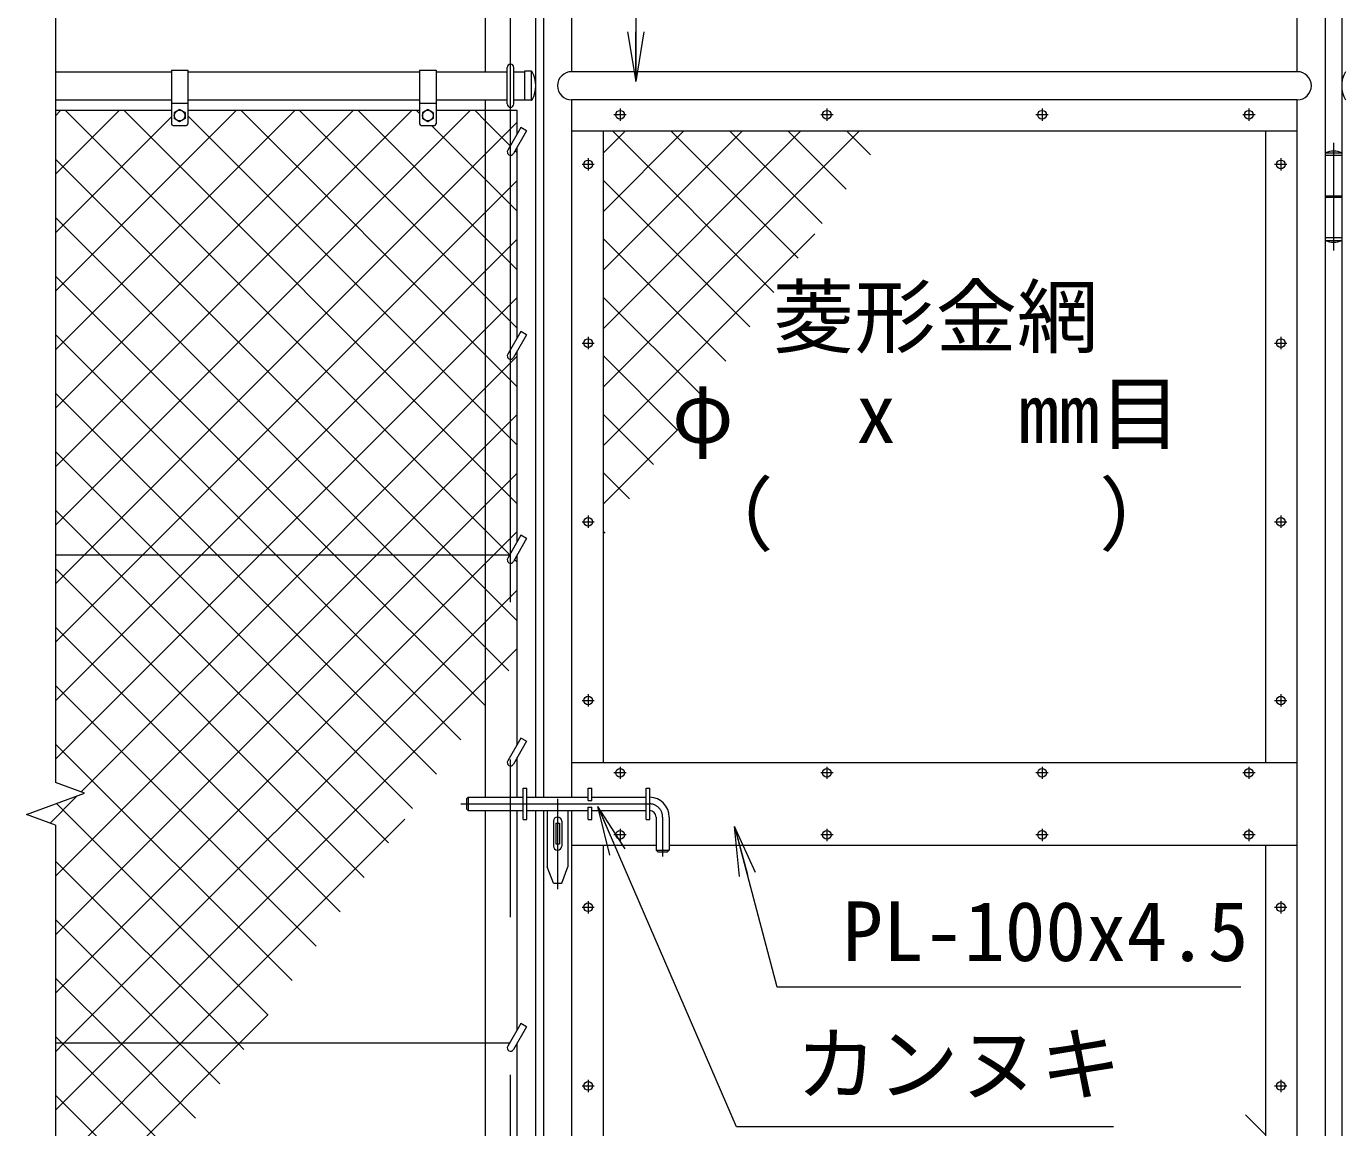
# Model space of a CAD drawing. Units: millimetres, scale not verified. Extents: x -6300 to 6300, y -4455 to 4455.
# Drawn here: x -5077 to -3485, y -525 to 806 of the extents above; entities that cross this region are included whole.
import ezdxf
from ezdxf.enums import TextEntityAlignment as Align

# ---------------------------------------------------------------- set-up
doc = ezdxf.new("R2010")
doc.units = ezdxf.units.MM
doc.header["$LTSCALE"] = 30
doc.linetypes.add('USER1', pattern=[50.8, 31.75, -6.35, 6.35, -6.35])
for name, color, linetype, lineweight in [('0-0_D-STR1', 1, 'Continuous', 18), ('0-1_D-STR3', 3, 'Continuous', 13), ('0-2_D-BMK', 2, 'USER1', 13), ('0-5_D-DCR-HCH', 7, 'Continuous', 9), ('0-6_D-STR-DIM', 7, 'Continuous', 9), ('0-7_0', 7, 'Continuous', 9), ('0-8_D-STR-TXT', 7, 'Continuous', 9)]:
    doc.layers.add(name, color=color, linetype=linetype, lineweight=lineweight)
doc.styles.add('ＭＳ ゴシック', font='')
doc.styles.get('ＭＳ ゴシック').set_extended_font_data('MS Gothic')

# ---------------------------------------------------------------- blocks, each defined once
blk = doc.blocks.new('_Open')
at = {"layer": '0-7_0'}
blk.add_line((-30, 5), (0, 0), dxfattribs=at)
blk.add_lwpolyline([(-30, -5), (0, 0), (-30, 0)], dxfattribs=at)

msp = doc.modelspace()

# ---------------------------------------------------------------- linework, layer by layer
at = {"layer": '0-0_D-STR1'}
for p, q in [((-4452.49, 1212.95), (-4452.49, -126.05)), ((-4418.49, 1212.95), (-4418.49, 750.95)), ((-3541.49, 750.95), (-3541.49, 1212.95)), ((-3507.49, -1019.05), (-3507.49, 1212.95)), ((-4522.49, 750.95), (-4522.49, 1207.39)), ((-4461.99, 1207.39), (-4461.99, -126.05)), ((-3487.49, 1207.39), (-3487.49, -1399.05)), ((-5042.24, 750.95), (-4902.24, 750.95)), ((-4882.24, 750.95), (-4602.24, 750.95)), ((-4582.24, 750.95), (-4496.24, 750.95)), ((-4488.24, 750.95), (-4475.24, 750.95)), ((-4466.91, 751.45), (-4475.24, 751.45)), ((-4475.24, 751.45), (-4475.24, 716.45)), ((-4467.24, 751.45), (-4467.24, 716.45)), ((-3541.49, 750.95), (-4418.49, 750.95)), ((-5042.24, 716.95), (-4902.24, 716.95)), ((-4882.24, 716.95), (-4602.24, 716.95)), ((-4582.24, 716.95), (-4496.24, 716.95)), ((-4522.49, -126.05), (-4522.49, 716.95)), ((-4488.24, 716.95), (-4475.24, 716.95)), ((-4466.91, 716.45), (-4475.24, 716.45)), ((-3541.49, 716.95), (-4418.49, 716.95)), ((-4418.49, 716.95), (-4418.49, -126.05)), ((-3541.49, -985.05), (-3541.49, 716.95)), ((-3541.49, 678.95), (-4418.49, 678.95)), ((-4380.49, 678.95), (-4380.49, -84.05)), ((-3579.49, -84.05), (-3579.49, 678.95)), ((-4418.49, -84.05), (-3541.49, -84.05)), ((-4522.49, -985.05), (-4522.49, -142.05)), ((-4452.49, -142.05), (-4452.49, -1019.05)), ((-4418.49, -142.05), (-4418.49, -985.05)), ((-4418.49, -184.05), (-4316.49, -184.05)), ((-4380.49, -184.05), (-4380.49, -947.05)), ((-4300.49, -184.05), (-3541.49, -184.05)), ((-3579.49, -947.05), (-3579.49, -184.05))]:
    msp.add_line(p, q, dxfattribs=at)
msp.add_lwpolyline([(-4461.99, -142.05), (-4461.99, -1399.05), (-4522.49, -1399.05), (-4522.49, -1019.05)], dxfattribs=at)
for centre, radius, start, end in [((-4466.91, 750.45), 1, 32.29827, 90), ((-4497.47, 733.95), 35.72, 331.52136, 28.47864), ((-4418.49, 733.95), 17, 90, 270), ((-3541.49, 733.95), 17, 270, 90), ((-3452.02, 733.95), 35.72, 151.52136, 208.47864), ((-4466.91, 717.45), 1, 270, 327.70173)]:
    msp.add_arc(centre, radius, start, end, dxfattribs=at)
at = {"layer": '0-1_D-STR3'}
for p, q in [((-4902.24, 752.95), (-4902.24, 687.95)), ((-4902.24, 752.95), (-4882.24, 752.95)), ((-4882.24, 752.95), (-4882.24, 687.95)), ((-4602.24, 752.95), (-4602.24, 687.95)), ((-4602.24, 752.95), (-4582.24, 752.95)), ((-4582.24, 752.95), (-4582.24, 687.95)), ((-4496.24, 711.95), (-4496.24, 755.95)), ((-4488.24, 711.95), (-4488.24, 755.95)), ((-4902.24, 703.95), (-5042.24, 703.95)), ((-4902.24, 712.95), (-4882.24, 712.95)), ((-4892.24, 705.45), (-4898.74, 701.69)), ((-4898.74, 701.69), (-4898.74, 694.21)), ((-4885.74, 701.69), (-4892.24, 705.45)), ((-4885.74, 701.69), (-4885.74, 694.21)), ((-4602.24, 703.95), (-4882.24, 703.95)), ((-4602.24, 712.95), (-4582.24, 712.95)), ((-4592.24, 705.45), (-4598.74, 701.69)), ((-4598.74, 701.69), (-4598.74, 694.21)), ((-4585.74, 701.69), (-4592.24, 705.45)), ((-4585.74, 701.69), (-4585.74, 694.21)), ((-4484.24, 703.95), (-4582.24, 703.95)), ((-4484.24, 675.81), (-4484.24, 703.95)), ((-4900.24, 685.95), (-4884.24, 685.95)), ((-4600.24, 685.95), (-4584.24, 685.95)), ((-4479.78, 683.54), (-4495.71, 655.95)), ((-4472.85, 679.54), (-4488.78, 651.95)), ((-4472.85, 679.54), (-4479.78, 683.54)), ((-4484.24, 429.31), (-4484.24, 659.81)), ((-3507.49, 652.95), (-3487.49, 652.95)), ((-3507.49, 546.95), (-3507.49, 652.95)), ((-3487.49, 652.95), (-3487.49, 546.95)), ((-3507.49, 649.95), (-3487.49, 649.95)), ((-3507.49, 600.95), (-3487.49, 600.95)), ((-3487.49, 598.95), (-3507.49, 598.95)), ((-3487.49, 549.95), (-3507.49, 549.95)), ((-3507.49, 546.95), (-3487.49, 546.95)), ((-4479.78, 437.04), (-4495.71, 409.45)), ((-4472.85, 433.04), (-4488.78, 405.45)), ((-4472.85, 433.04), (-4479.78, 437.04)), ((-4484.24, 182.81), (-4484.24, 413.31)), ((-4479.78, 190.54), (-4495.71, 162.95)), ((-4472.85, 186.54), (-4488.78, 158.95)), ((-4472.85, 186.54), (-4479.78, 190.54)), ((-5042.24, 166.95), (-4493.4, 166.95)), ((-4484.24, -62.19), (-4484.24, 166.81)), ((-4479.78, -54.46), (-4495.71, -82.05)), ((-4472.85, -58.46), (-4488.78, -86.05)), ((-4472.85, -58.46), (-4479.78, -54.46)), ((-4484.24, -126.05), (-4484.24, -78.19)), ((-4543.49, -126.05), (-4477.24, -126.05)), ((-4477.24, -153.05), (-4477.24, -115.05)), ((-4477.24, -115.05), (-4472.74, -115.05)), ((-4472.74, -153.05), (-4472.74, -115.05)), ((-4472.74, -126.05), (-4398.49, -126.05)), ((-4398.49, -130.05), (-4398.49, -115.05)), ((-4398.49, -115.05), (-4393.99, -115.05)), ((-4393.99, -130.05), (-4393.99, -115.05)), ((-4393.99, -126.05), (-4328.49, -126.05)), ((-4328.49, -153.05), (-4328.49, -115.05)), ((-4328.49, -115.05), (-4323.99, -115.05)), ((-4323.99, -153.05), (-4323.99, -115.05)), ((-4545.49, -128.05), (-4545.49, -140.05)), ((-4543.49, -142.05), (-4545.49, -140.05)), ((-4543.49, -142.05), (-4477.24, -142.05)), ((-4484.24, -407.19), (-4484.24, -142.05)), ((-4472.74, -142.05), (-4398.49, -142.05)), ((-4447.99, -142.05), (-4447.99, -210.05)), ((-4422.99, -142.05), (-4422.99, -210.05)), ((-4398.49, -130.05), (-4393.99, -130.05)), ((-4398.49, -153.05), (-4398.49, -138.05)), ((-4398.49, -138.05), (-4393.99, -138.05)), ((-4393.99, -153.05), (-4393.99, -138.05)), ((-4393.99, -142.05), (-4328.49, -142.05)), ((-4477.24, -153.05), (-4472.74, -153.05)), ((-4440.49, -155.05), (-4440.49, -185.05)), ((-4437.74, -157.55), (-4437.74, -182.55)), ((-4437.74, -157.55), (-4433.24, -157.55)), ((-4433.24, -157.55), (-4433.24, -182.55)), ((-4430.49, -155.05), (-4430.49, -185.05)), ((-4398.49, -153.05), (-4393.99, -153.05)), ((-4328.49, -153.05), (-4323.99, -153.05)), ((-4316.49, -150.05), (-4316.49, -190.05)), ((-4300.49, -150.05), (-4300.49, -190.05)), ((-4437.74, -182.55), (-4433.24, -182.55)), ((-4316.49, -190.05), (-4314.49, -192.05)), ((-4316.49, -190.05), (-4300.49, -190.05)), ((-4302.49, -192.05), (-4300.49, -190.05)), ((-4314.49, -192.05), (-4302.49, -192.05)), ((-4440.49, -230.05), (-4447.99, -210.05)), ((-4430.49, -230.05), (-4422.99, -210.05)), ((-4440.49, -230.05), (-4430.49, -230.05)), ((-4479.78, -399.46), (-4495.71, -427.05)), ((-4472.85, -403.46), (-4488.78, -431.05)), ((-4472.85, -403.46), (-4479.78, -399.46)), ((-5042.24, -423.05), (-4493.4, -423.05)), ((-4484.24, -653.69), (-4484.24, -423.19))]:
    msp.add_line(p, q, dxfattribs=at)
for points in [[(-4885.74, 694.21), (-4892.24, 690.45), (-4898.74, 694.21)], [(-4585.74, 694.21), (-4592.24, 690.45), (-4598.74, 694.21)], [(-4545.49, -128.05), (-4543.49, -126.05), (-4543.49, -142.05)]]:
    msp.add_lwpolyline(points, dxfattribs=at)
for centre, radius in [((-4892.24, 697.95), 6.49), ((-4592.24, 697.95), 6.49), ((-4359.99, 698.95), 5.25), ((-4109.99, 698.95), 5.25), ((-3849.99, 698.95), 5.25), ((-3599.99, 698.95), 5.25), ((-4398.49, 638.95), 5.25), ((-3561.49, 638.95), 5.25), ((-4398.49, 422.95), 5.25), ((-3561.49, 422.95), 5.25), ((-4398.49, 206.95), 5.25), ((-3561.49, 206.95), 5.25), ((-4398.49, -9.05), 5.25), ((-3561.49, -9.05), 5.25), ((-4359.99, -96.55), 5.25), ((-4109.99, -96.55), 5.25), ((-3849.99, -96.55), 5.25), ((-3599.99, -96.55), 5.25), ((-4359.99, -171.55), 5.25), ((-4109.99, -171.55), 5.25), ((-3849.99, -171.55), 5.25), ((-3599.99, -171.55), 5.25), ((-4398.49, -259.05), 5.25), ((-3561.49, -259.05), 5.25), ((-4398.49, -475.05), 5.25), ((-3561.49, -475.05), 5.25)]:
    msp.add_circle(centre, radius, dxfattribs=at)
for centre, radius, start, end in [((-4492.24, 755.95), 4, 0, 180), ((-4492.24, 711.95), 4, 180, 0), ((-4900.24, 687.95), 2, 180, 270), ((-4884.24, 687.95), 2, 270, 0), ((-4600.24, 687.95), 2, 180, 270), ((-4584.24, 687.95), 2, 270, 0), ((-4492.24, 653.95), 4, 150, 330), ((-3497.49, 628.95), 26, 67.38014, 112.61986), ((-3497.49, 570.95), 26, 247.38014, 292.61986), ((-4492.24, 407.45), 4, 150, 330), ((-4492.24, 160.95), 4, 150, 330), ((-4492.24, -84.05), 4, 150, 330), ((-4324.49, -150.05), 24, 0, 88.80625), ((-4324.49, -150.05), 8, 0, 86.41668), ((-4435.49, -155.05), 5, 0, 180), ((-4435.49, -185.05), 5, 180, 0), ((-4492.24, -429.05), 4, 150, 330)]:
    msp.add_arc(centre, radius, start, end, dxfattribs=at)
at = {"layer": '0-2_D-BMK'}
for p, q in [((-4492.24, -1414.05), (-4492.24, 1252.95)), ((-4359.99, 706.39), (-4359.99, 691.51)), ((-4109.99, 706.39), (-4109.99, 691.51)), ((-3849.99, 706.39), (-3849.99, 691.51)), ((-3599.99, 706.39), (-3599.99, 691.51)), ((-4352.55, 698.95), (-4367.43, 698.95)), ((-4102.55, 698.95), (-4117.43, 698.95)), ((-3842.55, 698.95), (-3857.43, 698.95)), ((-3592.55, 698.95), (-3607.43, 698.95)), ((-3497.49, 534.95), (-3497.49, 664.95)), ((-4391.05, 638.95), (-4405.93, 638.95)), ((-4398.49, 646.39), (-4398.49, 631.51)), ((-3554.05, 638.95), (-3568.93, 638.95)), ((-3561.49, 646.39), (-3561.49, 631.51)), ((-4398.49, 430.39), (-4398.49, 415.51)), ((-3561.49, 430.39), (-3561.49, 415.51)), ((-4405.93, 422.95), (-4391.05, 422.95)), ((-3568.93, 422.95), (-3554.05, 422.95)), ((-4398.49, 214.39), (-4398.49, 199.51)), ((-3561.49, 214.39), (-3561.49, 199.51)), ((-4405.93, 206.95), (-4391.05, 206.95)), ((-3568.93, 206.95), (-3554.05, 206.95)), ((-4405.93, -9.05), (-4391.05, -9.05)), ((-4398.49, -1.61), (-4398.49, -16.49)), ((-3568.93, -9.05), (-3554.05, -9.05)), ((-3561.49, -1.61), (-3561.49, -16.49)), ((-4359.99, -89.11), (-4359.99, -103.99)), ((-4109.99, -89.11), (-4109.99, -103.99)), ((-3849.99, -89.11), (-3849.99, -103.99)), ((-3599.99, -89.11), (-3599.99, -103.99)), ((-4352.55, -96.55), (-4367.43, -96.55)), ((-4102.55, -96.55), (-4117.43, -96.55)), ((-3842.55, -96.55), (-3857.43, -96.55)), ((-3592.55, -96.55), (-3607.43, -96.55)), ((-4552.36, -134.05), (-4324.49, -134.05)), ((-4435.49, -128.05), (-4435.49, -237.05)), ((-4308.49, -150.05), (-4308.49, -197.87)), ((-4352.55, -171.55), (-4367.43, -171.55)), ((-4359.99, -164.11), (-4359.99, -178.99)), ((-4102.55, -171.55), (-4117.43, -171.55)), ((-4109.99, -164.11), (-4109.99, -178.99)), ((-3842.55, -171.55), (-3857.43, -171.55)), ((-3849.99, -164.11), (-3849.99, -178.99)), ((-3592.55, -171.55), (-3607.43, -171.55)), ((-3599.99, -164.11), (-3599.99, -178.99)), ((-4398.49, -251.61), (-4398.49, -266.49)), ((-3561.49, -251.61), (-3561.49, -266.49)), ((-4405.93, -259.05), (-4391.05, -259.05)), ((-3568.93, -259.05), (-3554.05, -259.05)), ((-4405.93, -475.05), (-4391.05, -475.05)), ((-4398.49, -467.61), (-4398.49, -482.49)), ((-3568.93, -475.05), (-3554.05, -475.05)), ((-3561.49, -467.61), (-3561.49, -482.49))]:
    msp.add_line(p, q, dxfattribs=at)
msp.add_arc((-4324.49, -150.05), 16, 0, 90, dxfattribs=at)
at = {"layer": '0-5_D-DCR-HCH'}
for p, q in [((-5042.24, 697.73), (-5036.02, 703.95)), ((-5042.24, 627.02), (-4965.31, 703.95)), ((-5042.24, 485.6), (-4823.89, 703.95)), ((-5042.24, 414.89), (-4753.18, 703.95)), ((-5042.24, 344.17), (-4682.47, 703.95)), ((-5042.24, 273.46), (-4611.76, 703.95)), ((-5042.24, 202.75), (-4541.05, 703.95)), ((-4522.49, 479.12), (-4747.32, 703.95)), ((-4522.49, 549.83), (-4676.61, 703.95)), ((-4602.24, 700.3), (-4605.9, 703.95)), ((-5042.24, 556.31), (-4902.24, 696.31)), ((-4380.49, 652.37), (-4353.91, 678.95)), ((-4380.49, 581.66), (-4283.2, 678.95)), ((-4380.49, 510.95), (-4212.49, 678.95)), ((-4380.49, 440.24), (-4141.78, 678.95)), ((-4380.49, 369.53), (-4071.07, 678.95)), ((-4173.96, 484.14), (-4368.77, 678.95)), ((-4144.84, 525.73), (-4298.06, 678.95)), ((-4115.71, 567.32), (-4227.35, 678.95)), ((-4086.59, 608.91), (-4156.64, 678.95)), ((-4057.47, 650.5), (-4085.93, 678.95)), ((-4484.24, 653.01), (-4486.73, 655.5)), ((-4522.49, 581.08), (-4492.24, 611.33)), ((-4492.24, 611.33), (-4484.24, 619.33)), ((-4203.08, 442.55), (-4380.49, 619.97)), ((-4936.62, 166.95), (-4522.49, 581.08)), ((-4492.24, 519.58), (-4522.49, 549.83)), ((-4492.24, 540.62), (-4484.24, 548.62)), ((-4380.49, 298.82), (-4124.41, 554.9)), ((-4232.2, 400.96), (-4380.49, 549.26)), ((-4522.49, 510.37), (-4492.24, 540.62)), ((-4865.91, 166.95), (-4522.49, 510.37)), ((-4484.24, 511.58), (-4492.24, 519.58)), ((-4705.3, 166.95), (-5042.24, 503.9)), ((-4492.24, 448.87), (-4522.49, 479.12)), ((-4492.24, 469.91), (-4484.24, 477.91)), ((-4261.32, 359.37), (-4380.49, 478.55)), ((-4522.49, 439.66), (-4492.24, 469.91)), ((-4484.24, 440.87), (-4492.24, 448.87)), ((-4776.01, 166.95), (-5042.24, 433.19)), ((-4795.2, 166.95), (-4522.49, 439.66)), ((-4290.44, 317.78), (-4380.49, 407.83)), ((-4846.72, 166.95), (-5042.24, 362.48)), ((-4492.24, 328.49), (-4484.24, 336.49)), ((-4319.56, 276.19), (-4380.49, 337.12)), ((-4522.49, 298.24), (-4492.24, 328.49)), ((-4380.49, 228.11), (-4289.57, 319.04)), ((-4917.43, 166.95), (-5042.24, 291.77)), ((-4653.78, 166.95), (-4522.49, 298.24)), ((-4522.49, 227.53), (-4492.24, 257.78)), ((-4492.24, 257.78), (-4484.24, 265.78)), ((-4348.68, 234.6), (-4380.49, 266.41)), ((-4583.07, 166.95), (-4522.49, 227.53)), ((-4988.14, 166.95), (-5042.24, 221.06)), ((-4377.81, 193.01), (-4380.49, 195.7)), ((-5042.24, 61.33), (-4936.62, 166.95)), ((-5042.24, -9.38), (-4865.91, 166.95)), ((-5042.24, -80.09), (-4795.2, 166.95)), ((-5042.24, -221.51), (-4653.78, 166.95)), ((-5042.24, -292.22), (-4583.07, 166.95)), ((-4639.9, -181.29), (-4988.14, 166.95)), ((-4610.78, -139.7), (-4917.43, 166.95)), ((-4581.65, -98.11), (-4846.72, 166.95)), ((-4552.53, -56.52), (-4776.01, 166.95)), ((-4523.41, -14.93), (-4705.3, 166.95)), ((-4484.24, 158.03), (-4487.46, 161.24)), ((-4669.02, -222.88), (-5042.24, 150.35)), ((-4522.49, 86.11), (-4492.24, 116.36)), ((-4492.24, 116.36), (-4484.24, 124.36)), ((-4698.14, -264.47), (-5042.24, 79.63)), ((-5031.65, -423.05), (-4522.49, 86.11)), ((-4492.24, 45.65), (-4484.24, 53.65)), ((-4522.49, 15.4), (-4492.24, 45.65)), ((-4727.26, -306.06), (-5042.24, 8.92)), ((-4960.94, -423.05), (-4522.49, 15.4)), ((-4756.38, -347.65), (-5042.24, -61.79)), ((-5048.77, -157.32), (-5015.91, -124.46)), ((-4785.5, -389.24), (-5041.11, -133.63)), ((-4890.23, -423.05), (-4619.88, -152.7)), ((-4822.4, -423.05), (-5042.24, -203.21)), ((-4893.11, -423.05), (-5042.24, -273.92)), ((-4963.82, -423.05), (-5042.24, -344.63)), ((-4819.52, -423.05), (-4785.03, -388.56)), ((-5034.54, -423.05), (-5042.24, -415.34)), ((-5042.24, -433.64), (-5031.65, -423.05)), ((-5042.24, -504.35), (-4960.94, -423.05)), ((-5042.24, -575.06), (-4890.23, -423.05)), ((-5042.24, -645.77), (-4819.52, -423.05)), ((-4901.99, -555.6), (-5034.54, -423.05)), ((-4872.87, -514.01), (-4963.82, -423.05)), ((-4843.75, -472.42), (-4893.11, -423.05)), ((-4814.62, -430.83), (-4822.4, -423.05)), ((-4931.11, -597.18), (-5042.24, -486.05)), ((-3579.49, -534.59), (-3604.14, -509.94))]:
    msp.add_line(p, q, dxfattribs=at)
for points in [[(-4493.31, 167.1), (-4522.49, 196.28), (-5030.16, 703.95)], [(-4484.24, 228.74), (-4492.24, 236.74), (-4522.49, 266.99), (-4959.45, 703.95)], [(-4484.24, 370.16), (-4492.24, 378.16), (-4522.49, 408.41), (-4818.03, 703.95)], [(-4492.59, 661.35), (-4522.49, 691.26), (-4535.19, 703.95)], [(-5042.24, 132.04), (-5007.33, 166.95), (-4522.49, 651.79), (-4492.24, 682.04), (-4484.24, 690.04)], [(-4484.24, 299.45), (-4492.24, 307.45), (-4522.49, 337.7), (-4882.24, 697.45)], [(-4484.24, 582.3), (-4492.24, 590.3), (-4522.49, 620.55), (-4587.9, 685.95)], [(-4484.24, 87.32), (-4492.24, 95.32), (-4522.49, 125.57), (-4563.88, 166.95), (-5042.24, 645.32)], [(-4494.29, 26.66), (-4522.49, 54.86), (-4634.59, 166.95), (-5042.24, 574.61)], [(-5011.16, -119.71), (-4724.49, 166.95), (-4522.49, 368.95), (-4492.24, 399.2), (-4484.24, 407.2)], [(-5042.24, -362.93), (-4522.49, 156.82), (-4512.36, 166.95), (-4492.24, 187.07), (-4484.24, 195.07)]]:
    msp.add_lwpolyline(points, dxfattribs=at)
at = {"layer": '0-6_D-STR-DIM'}
for p, q in [((-5042.24, 1255.95), (-5042.24, -108.4)), ((-5007.01, -121.22), (-5042.24, -108.4)), ((-5077.48, -146.87), (-5007.01, -121.22)), ((-5042.24, -159.7), (-5077.48, -146.87)), ((-5042.24, -159.7), (-5042.24, -1139.05))]:
    msp.add_line(p, q, dxfattribs=at)
at = {"layer": '0-8_D-STR-TXT'}
msp.add_line((-4341.04, 1515.89), (-4341.04, 741), dxfattribs=at)
for points in [[(-3763.43, -524.36), (-4219.38, -524.36), (-4386.14, -139.03)], [(-3609.7, -355.81), (-4169.97, -355.81), (-4220.98, -163.36)]]:
    msp.add_lwpolyline(points, dxfattribs=at)

# ---------------------------------------------------------------- block references
at = {"layer": '0-8_D-STR-TXT', "xscale": 2, "yscale": 2}
for p, rotation in [((-4341.04, 739), 270), ((-4386.93, -137.2), 113.40164), ((-4221.5, -161.42), 104.84646)]:
    msp.add_blockref('_Open', p, dxfattribs=dict(at, rotation=rotation))

# ---------------------------------------------------------------- texts
at = {"layer": '0-8_D-STR-TXT', "style": 'ＭＳ ゴシック'}
for s, p in [('菱形金網', (-4175.42, 397.05)), ('φ\u3000 x\u3000 mm目', (-4297.24, 280.67)), ('（\u3000\u3000\u3000\u3000）', (-4272.88, 158.19)), ('PL-100x4.5', (-4091.3, -345.69)), ('カンヌキ', (-4147.56, -506.25))]:
    msp.add_text(s, height=72.14, dxfattribs=at).set_placement(p, align=Align.BOTTOM_LEFT)

doc.saveas('drawing.dxf')
